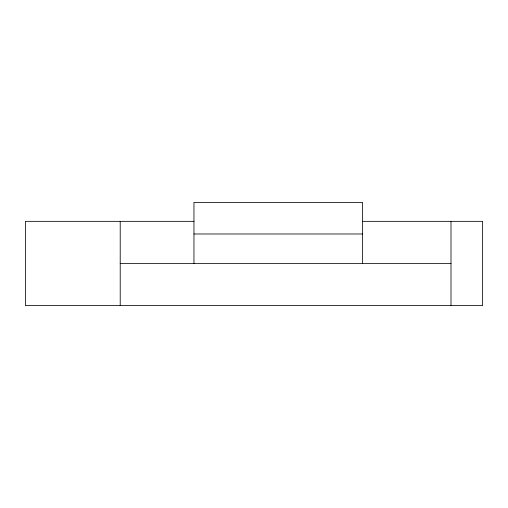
<?xml version="1.0" encoding="UTF-8"?>
<svg xmlns="http://www.w3.org/2000/svg" width="508" height="508" viewBox="0 0 508 508"><rect width="100%" height="100%" fill="white"/><g stroke="black" fill="none" stroke-linecap="round" stroke-linejoin="round"><path stroke-width="0.76" d="M193.954 221.342L25.4 221.342L25.4 305.619L482.6 305.619L482.6 221.342L362.509 221.342M193.954 233.985L362.509 233.985M120.212 263.481L450.996 263.481M450.996 221.342L450.996 305.619M362.509 263.481L362.509 202.381L193.954 202.381L193.954 263.481M120.212 221.342L120.212 305.619"/></g></svg>
